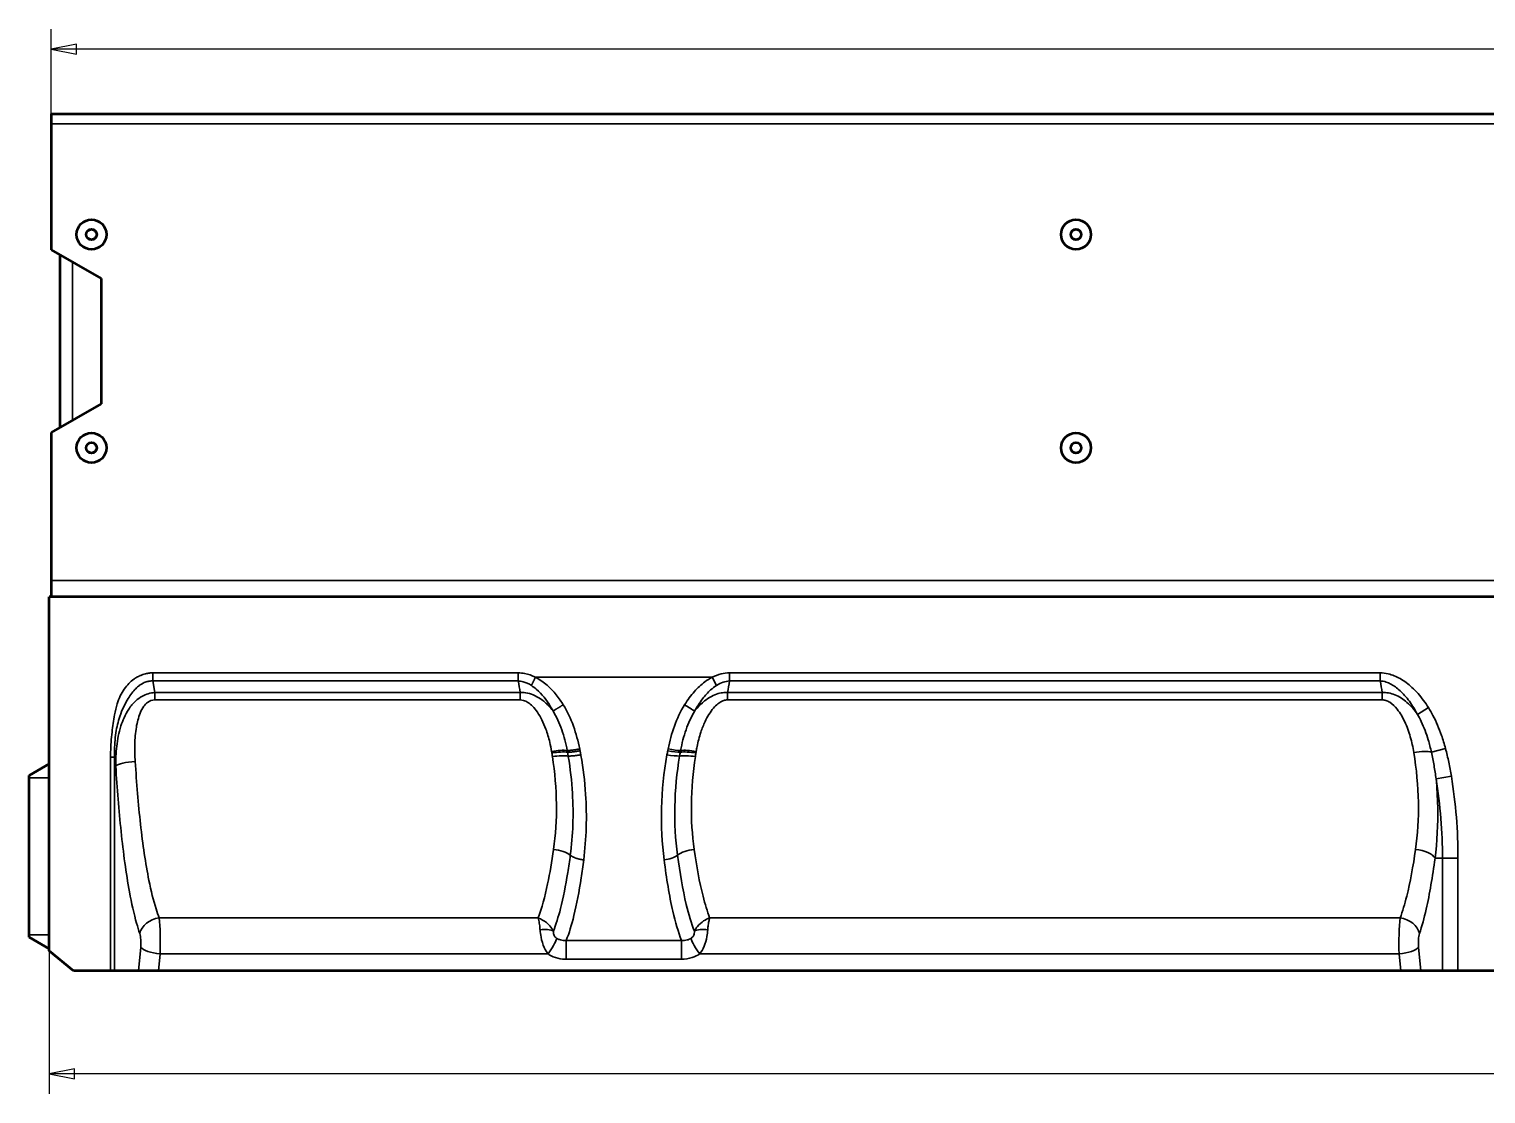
# Model space of a CAD drawing. Header units: millimetres. Extents: x 0 to 2181, y -65 to 1050.
# Drawn here: x 352.7 to 714.8, y 569.1 to 833.7 of the extents above; entities that cross this region are included whole.
import ezdxf

# ---------------------------------------------------------------- set-up
doc = ezdxf.new("R2010")
doc.units = ezdxf.units.MM
doc.header["$LTSCALE"] = 2.5
for name, color, linetype, lineweight in [('Bemaßung (ISO)', 7, 'Continuous', 25), ('Sichtbar (ISO)', 7, 'Continuous', 50), ('Sichtbar schmal (ISO)', 7, 'Continuous', 35)]:
    doc.layers.add(name, color=color, linetype=linetype, lineweight=lineweight)

msp = doc.modelspace()

# ---------------------------------------------------------------- linework, layer by layer
at = {"layer": 'Bemaßung (ISO)'}
for p, q in [((358.162, 810.161), (358.162, 833.688)), ((364.412, 829.938), (358.162, 828.688)), ((364.412, 827.438), (364.412, 829.938)), ((1357.162, 828.688), (358.162, 828.688)), ((358.162, 828.688), (364.412, 827.438)), ((357.662, 604.661), (357.662, 569.13)), ((363.912, 575.38), (357.662, 574.13)), ((1357.662, 574.13), (357.662, 574.13)), ((357.662, 574.13), (363.912, 572.88))]:
    msp.add_line(p, q, dxfattribs=at)
at = {"layer": 'Bemaßung (ISO)', "flags": 128}
for points in [[(364.412, 829.938), (358.162, 828.688), (364.412, 827.438)], [(363.912, 575.38), (357.662, 574.13), (363.912, 572.88), (363.912, 575.38)]]:
    msp.add_lwpolyline(points, dxfattribs=at)
at = {"layer": 'Bemaßung (ISO)'}
for points in [[(364.412, 829.938), (358.162, 828.688), (364.412, 827.438), (364.412, 829.938)], [(363.912, 575.38), (357.662, 574.13), (363.912, 572.88), (363.912, 575.38)]]:
    msp.add_solid(points, dxfattribs=at)
at = {"layer": 'Sichtbar (ISO)'}
for p, q in [((358.162, 812.661), (358.162, 778.861)), ((358.162, 812.661), (1357.162, 812.661)), ((358.162, 778.861), (370.562, 771.702)), ((360.412, 734.76), (360.412, 777.562)), ((370.562, 771.702), (370.562, 740.62)), ((370.562, 740.62), (358.162, 733.461)), ((358.162, 733.461), (358.162, 692.661)), ((1357.662, 692.661), (357.662, 692.661)), ((357.662, 604.661), (357.662, 692.661)), ((352.662, 648.274), (357.662, 651.161)), ((352.662, 608.047), (352.662, 648.274)), ((352.662, 608.047), (357.662, 605.161)), ((363.662, 599.661), (357.662, 604.661)), ((1351.662, 599.661), (363.662, 599.661))]:
    msp.add_line(p, q, dxfattribs=at)
for centre, radius in [((368.162, 782.661), 3.708), ((612.912, 782.661), 3.708), ((368.162, 782.661), 1.3), ((612.912, 782.661), 1.3), ((368.162, 729.661), 3.708), ((612.912, 729.661), 3.708), ((368.162, 729.661), 1.3), ((612.912, 729.661), 1.3)]:
    msp.add_circle(centre, radius, dxfattribs=at)
at = {"layer": 'Sichtbar schmal (ISO)'}
for p, q in [((1357.162, 810.161), (358.162, 810.161)), ((363.412, 775.83), (363.412, 736.492)), ((358.162, 696.661), (1357.162, 696.661)), ((474.235, 673.732), (383.445, 673.732)), ((688.521, 673.732), (526.804, 673.732)), ((526.804, 671.732), (526.804, 673.732)), ((688.521, 671.732), (688.521, 673.732)), ((383.892, 668.843), (383.445, 671.732)), ((383.445, 671.732), (474.235, 671.732)), ((522.503, 672.661), (478.536, 672.661)), ((522.503, 672.661), (523.518, 670.595)), ((526.804, 671.732), (688.521, 671.732)), ((474.736, 668.843), (383.892, 668.843)), ((383.892, 667.012), (383.892, 668.843)), ((383.892, 667.012), (474.736, 667.012)), ((474.736, 667.012), (474.736, 668.843)), ((689.022, 668.843), (526.303, 668.843)), ((526.303, 668.843), (526.303, 667.012)), ((526.303, 667.012), (689.022, 667.012)), ((689.022, 668.843), (689.022, 667.012)), ((700.536, 665.098), (697.818, 663.393)), ((372.895, 652.756), (372.895, 599.661)), ((373.861, 652.756), (374.198, 650.579)), ((373.861, 599.661), (373.861, 652.756)), ((701.259, 654.061), (704.763, 654.98)), ((357.662, 647.661), (352.662, 647.661)), ((702.429, 647.421), (706.243, 648.039)), ((702.161, 627.661), (707.875, 627.661)), ((704.011, 627.661), (704.011, 599.661)), ((707.875, 599.661), (707.875, 627.661)), ((384.979, 612.844), (479.203, 612.844)), ((521.836, 612.844), (693.488, 612.844)), ((357.662, 608.661), (352.662, 608.661)), ((380.398, 605.609), (379.818, 599.661)), ((486.196, 602.568), (486.196, 607.273)), ((514.844, 607.273), (486.196, 607.273)), ((514.844, 607.273), (514.844, 602.568)), ((698.65, 599.661), (698.07, 605.609)), ((384.815, 599.661), (385.228, 603.899)), ((385.228, 603.899), (481.664, 603.899)), ((486.196, 602.568), (514.844, 602.568)), ((519.375, 603.899), (693.24, 603.899)), ((693.24, 603.899), (693.653, 599.661))]:
    msp.add_line(p, q, dxfattribs=at)
for centre, radius in [((368.162, 782.661), 3.653), ((612.912, 782.661), 3.653), ((368.162, 782.661), 1.418), ((612.912, 782.661), 1.418), ((368.162, 729.661), 3.653), ((612.912, 729.661), 3.653), ((368.162, 729.661), 1.418), ((612.912, 729.661), 1.418)]:
    msp.add_circle(centre, radius, dxfattribs=at)
for centre, major_axis, ratio, start_param, end_param in [((515.607, 666.051), (3.364, -2.164), 0.0500202, 4.7445439, 5.5968194), ((482.546, 653.197), (4.933, 0.818), 0.2045184, 0.6322781, 1.5368758), ((482.612, 652.792), (-4.939, -0.776), 0.2074003, 3.7721736, 4.6798181), ((482.752, 651.867), (-4.946, -0.73), 0.2137347, 3.7670659, 4.6808627), ((511.233, 654.046), (3.933, -0.73), 0.1638131, 4.7427984, 5.6647222), ((511.417, 655.007), (3.924, -0.776), 0.1548249, 4.7429921, 5.6597427), ((511.509, 655.459), (-3.916, 0.814), 0.1504953, 1.6020732, 2.5165194), ((518.287, 651.867), (-4.946, 0.73), 0.2137347, 4.7439152, 5.657712), ((518.428, 652.792), (-4.939, 0.776), 0.2074003, 4.7449598, 5.6526043), ((518.493, 653.197), (4.933, -0.818), 0.2045184, 1.6047168, 2.5093146), ((696.878, 652.913), (-4.938, -0.784), 0.206567, 3.589537, 4.6796033), ((379.028, 650.579), (-4.99, -0.308), 0.2242807, 4.6985328, 6.0143747), ((483.046, 627.661), (4.957, -0.658), 0.4408493, 0.638182, 1.6292562), ((510.517, 629.052), (-3.964, -0.537), 0.4436245, 1.5108164, 2.5022777), ((517.993, 627.661), (4.957, 0.658), 0.4408493, 1.5123365, 2.5034107), ((697.332, 627.661), (4.957, -0.658), 0.4408493, 0.292505, 1.6292562), ((384.979, 608.963), (-4.748, -1.566), 0.7598963, 4.4668126, 5.8736796), ((384.472, 606.635), (0, 8), 0.1004809, 4.3633231, 5.6009349), ((693.995, 606.635), (0, -8), 0.1004809, 3.8238431, 5.0614548), ((693.488, 608.963), (-4.748, 1.566), 0.7598963, 3.5510984, 4.9579654), ((379.643, 606.635), (0, -3), 0.2679492, 1.2217305, 2.4593422), ((479.682, 608.271), (3.963, 0.543), 0.4059027, 0.5304324, 1.515211), ((521.357, 608.271), (-3.963, 0.543), 0.4059027, 4.7679743, 5.7527529), ((698.825, 606.635), (0, 3), 0.2679492, 0.6822505, 1.9198622), ((385.228, 605.609), (-4.976, 0.485), 0.3405929, 0.2788785, 1.6040006), ((481.664, 605.267), (2.204, 3.338), 0.1966396, 4.4229519, 5.6770036), ((519.375, 605.267), (2.204, -3.338), 0.1966396, 3.7477744, 5.0018261), ((693.24, 605.609), (4.976, 0.485), 0.3405929, 4.6791847, 6.0043068)]:
    msp.add_ellipse(centre, major_axis=major_axis, ratio=ratio, start_param=start_param, end_param=end_param, dxfattribs=at)
for points, knots in [([(383.445, 673.732), (383.397, 673.732), (383.349, 673.732), (383.225, 673.73), (383.148, 673.727), (382.972, 673.719), (382.873, 673.713), (382.645, 673.694), (382.517, 673.68), (382.279, 673.648), (382.17, 673.631), (381.892, 673.582), (381.723, 673.547), (381.339, 673.453), (381.124, 673.39), (380.677, 673.24), (380.446, 673.15), (379.944, 672.927), (379.675, 672.79), (379.155, 672.488), (378.903, 672.323), (378.238, 671.839), (377.842, 671.494), (377.046, 670.682), (376.657, 670.204), (375.937, 669.161), (375.612, 668.59), (375.029, 667.372), (374.776, 666.721), (374.273, 665.159), (374.054, 664.237), (373.61, 661.895), (373.43, 660.453), (373.099, 657.355), (372.958, 655.698), (372.913, 654.04), (372.901, 653.612), (372.895, 653.184), (372.895, 652.756)], [-7.9404976, -7.9404976, -7.9404976, -7.9404976, -7.9261888, -7.9261888, -7.9032946, -7.9032946, -7.8735322, -7.8735322, -7.8348411, -7.8348411, -7.8017534, -7.8017534, -7.750134, -7.750134, -7.6830287, -7.6830287, -7.6089484, -7.6089484, -7.5187413, -7.5187413, -7.4285408, -7.4285408, -7.2713678, -7.2713678, -7.0852693, -7.0852693, -6.8842457, -6.8842457, -6.6681359, -6.6681359, -6.3748041, -6.3748041, -5.9355967, -5.9355967, -5.4379487, -5.4379487, -5.4379487, -5.3095481, -5.3095481, -5.3095481, -5.3095481]), ([(478.536, 672.661), (477.682, 673.08), (476.773, 673.403), (475.311, 673.679), (474.774, 673.732), (474.235, 673.732)], [-17.46600148, -17.46600148, -17.46600148, -17.46600148, -17.18053709, -17.18053709, -17.01949837, -17.01949837, -17.01949837, -17.01949837]), ([(526.804, 673.732), (526.087, 673.732), (525.37, 673.637), (523.923, 673.278), (523.197, 673.001), (522.503, 672.661)], [0, 0, 0, 0, 0.21532789, 0.21532789, 0.44715455, 0.44715455, 0.44715455, 0.44715455]), ([(700.536, 665.098), (700.151, 665.711), (699.745, 666.31), (698.454, 668.056), (697.498, 669.154), (695.526, 670.967), (694.539, 671.716), (692.538, 672.844), (691.542, 673.259), (689.854, 673.65), (689.187, 673.732), (688.521, 673.732)], [0, 0, 0, 0, 0.2172349, 0.2172349, 0.6516689, 0.6516689, 1.0209035, 1.0209035, 1.340957, 1.340957, 1.5409905, 1.5409905, 1.5409905, 1.5409905]), ([(373.861, 652.756), (373.857, 653.176), (373.859, 653.595), (373.866, 654.014), (373.893, 655.638), (373.998, 657.266), (374.452, 660.258), (374.776, 661.621), (375.488, 663.741), (375.816, 664.551), (376.449, 665.893), (376.738, 666.442), (377.336, 667.462), (377.643, 667.936), (378.274, 668.804), (378.595, 669.202), (379.229, 669.881), (379.534, 670.171), (380.041, 670.58), (380.23, 670.719), (380.621, 670.975), (380.822, 671.092), (381.197, 671.28), (381.369, 671.356), (381.703, 671.481), (381.864, 671.533), (382.151, 671.609), (382.277, 671.637), (382.486, 671.674), (382.568, 671.687), (382.746, 671.71), (382.843, 671.719), (383.014, 671.73), (383.089, 671.734), (383.221, 671.736), (383.279, 671.736), (383.373, 671.735), (383.409, 671.734), (383.445, 671.732)], [5.3095481, 5.3095481, 5.3095481, 5.3095481, 5.4379487, 5.4379487, 5.4379487, 5.9355967, 5.9355967, 6.3748041, 6.3748041, 6.6681359, 6.6681359, 6.8842457, 6.8842457, 7.0852693, 7.0852693, 7.2713678, 7.2713678, 7.4285408, 7.4285408, 7.5187413, 7.5187413, 7.6089484, 7.6089484, 7.6830287, 7.6830287, 7.750134, 7.750134, 7.8017534, 7.8017534, 7.8348411, 7.8348411, 7.8735322, 7.8735322, 7.9032946, 7.9032946, 7.9261888, 7.9261888, 7.9404976, 7.9404976, 7.9404976, 7.9404976]), ([(474.235, 671.732), (474.642, 671.714), (475.051, 671.646), (476.165, 671.341), (476.863, 671.011), (477.521, 670.595)], [17.01949837, 17.01949837, 17.01949837, 17.01949837, 17.18053709, 17.18053709, 17.46600148, 17.46600148, 17.46600148, 17.46600148]), ([(477.521, 670.595), (477.947, 670.326), (478.357, 670.019), (480.138, 668.498), (481.314, 666.972), (482.308, 665.313), (482.512, 664.972), (482.709, 664.624), (482.898, 664.271)], [17.46600148, 17.46600148, 17.46600148, 17.46600148, 17.65050413, 17.65050413, 18.29912713, 18.29912713, 18.29912713, 18.43265045, 18.43265045, 18.43265045, 18.43265045]), ([(485.432, 665.813), (485.192, 666.201), (484.942, 666.582), (484.682, 666.956), (483.419, 668.772), (481.916, 670.432), (479.619, 672.055), (479.086, 672.38), (478.536, 672.661)], [-18.43265045, -18.43265045, -18.43265045, -18.43265045, -18.29912713, -18.29912713, -18.29912713, -17.65050413, -17.65050413, -17.46600148, -17.46600148, -17.46600148, -17.46600148]), ([(522.503, 672.661), (521.852, 672.329), (521.231, 671.936), (519.697, 670.799), (518.833, 669.986), (517.138, 668.086), (516.33, 666.977), (515.607, 665.813)], [0, 0, 0, 0, 0.21762155, 0.21762155, 0.56581604, 0.56581604, 0.9671078, 0.9671078, 0.9671078, 0.9671078]), ([(518.141, 664.271), (518.71, 665.331), (519.345, 666.345), (520.672, 668.092), (521.345, 668.844), (522.536, 669.907), (523.017, 670.278), (523.518, 670.595)], [-0.9671078, -0.9671078, -0.9671078, -0.9671078, -0.56581604, -0.56581604, -0.21762155, -0.21762155, 0, 0, 0, 0]), ([(523.518, 670.595), (524.053, 670.933), (524.611, 671.213), (525.716, 671.595), (526.261, 671.708), (526.804, 671.732)], [-0.44715455, -0.44715455, -0.44715455, -0.44715455, -0.21532789, -0.21532789, 0, 0, 0, 0]), ([(688.521, 671.732), (689.025, 671.71), (689.532, 671.611), (690.821, 671.191), (691.587, 670.774), (693.133, 669.665), (693.899, 668.943), (695.436, 667.21), (696.184, 666.172), (697.196, 664.529), (697.515, 663.967), (697.818, 663.393)], [-1.5409905, -1.5409905, -1.5409905, -1.5409905, -1.340957, -1.340957, -1.0209035, -1.0209035, -0.6516689, -0.6516689, -0.2172349, -0.2172349, 0, 0, 0, 0]), ([(383.892, 668.843), (382.798, 668.791), (381.707, 668.451), (380.181, 667.611), (379.633, 667.195), (378.468, 666.121), (377.917, 665.434), (376.984, 664.034), (376.602, 663.318), (375.968, 661.918), (375.711, 661.233), (374.952, 658.864), (374.633, 657.182), (374.245, 653.857), (374.179, 652.208), (374.198, 650.579)], [0, 0, 0, 0, 0.1928046, 0.1928046, 0.3292186, 0.3292186, 0.52434, 0.52434, 0.7194614, 0.7194614, 0.9029977, 0.9029977, 1.3544966, 1.3544966, 1.8059955, 1.8059955, 1.8059955, 1.8059955]), ([(379.028, 651.702), (378.937, 653.115), (378.897, 654.539), (378.968, 657.393), (379.077, 658.828), (379.415, 660.831), (379.534, 661.408), (379.844, 662.584), (380.036, 663.182), (380.522, 664.343), (380.816, 664.908), (381.454, 665.779), (381.759, 666.111), (382.621, 666.767), (383.249, 667.012), (383.892, 667.012)], [-1.8059955, -1.8059955, -1.8059955, -1.8059955, -1.3544966, -1.3544966, -0.9029977, -0.9029977, -0.7194614, -0.7194614, -0.52434, -0.52434, -0.3292186, -0.3292186, -0.1928046, -0.1928046, 0, 0, 0, 0]), ([(482.898, 664.271), (482.556, 664.717), (482.186, 665.152), (481.196, 666.186), (480.538, 666.768), (479.228, 667.66), (478.622, 668.001), (477.378, 668.503), (476.756, 668.685), (475.653, 668.842), (475.197, 668.866), (474.736, 668.843)], [0.94701393, 0.94701393, 0.94701393, 0.94701393, 1.08448139, 1.08448139, 1.28623679, 1.28623679, 1.43315445, 1.43315445, 1.55716423, 1.55716423, 1.63842316, 1.63842316, 1.63842316, 1.63842316]), ([(474.736, 667.012), (475.007, 667.012), (475.278, 666.973), (475.936, 666.793), (476.311, 666.613), (477.067, 666.136), (477.439, 665.824), (478.248, 665.018), (478.658, 664.501), (479.444, 663.352), (479.809, 662.712), (480.504, 661.316), (480.824, 660.556), (481.503, 658.697), (481.826, 657.588), (482.267, 655.729), (482.418, 654.982), (482.546, 654.233)], [-1.6384232, -1.6384232, -1.6384232, -1.6384232, -1.5571642, -1.5571642, -1.4331544, -1.4331544, -1.2862368, -1.2862368, -1.0844814, -1.0844814, -0.85755, -0.85755, -0.6013425, -0.6013425, -0.2402976, -0.2402976, 0, 0, 0, 0]), ([(526.303, 668.843), (525.991, 668.859), (525.681, 668.853), (524.893, 668.788), (524.427, 668.7), (523.37, 668.407), (522.805, 668.172), (521.64, 667.564), (521.063, 667.172), (519.849, 666.198), (519.247, 665.595), (518.509, 664.737), (518.321, 664.505), (518.141, 664.271)], [0, 0, 0, 0, 0.0550176, 0.0550176, 0.14304576, 0.14304576, 0.26637037, 0.26637037, 0.41900294, 0.41900294, 0.61904799, 0.61904799, 0.69140924, 0.69140924, 0.69140924, 0.69140924]), ([(518.493, 654.233), (518.561, 654.628), (518.635, 655.022), (518.961, 656.615), (519.268, 657.809), (519.953, 659.887), (520.298, 660.779), (520.991, 662.255), (521.308, 662.853), (522.007, 663.98), (522.385, 664.512), (523.14, 665.381), (523.496, 665.735), (524.209, 666.297), (524.553, 666.519), (525.189, 666.812), (525.468, 666.906), (525.936, 666.994), (526.12, 667.012), (526.303, 667.012)], [-1.6384232, -1.6384232, -1.6384232, -1.6384232, -1.5117285, -1.5117285, -1.125311, -1.125311, -0.8280667, -0.8280667, -0.619048, -0.619048, -0.4190029, -0.4190029, -0.2663704, -0.2663704, -0.1430458, -0.1430458, -0.0550176, -0.0550176, 0, 0, 0, 0]), ([(697.818, 663.393), (697.092, 664.464), (696.242, 665.495), (694.344, 667.152), (693.366, 667.826), (691.683, 668.491), (691.156, 668.648), (690.092, 668.832), (689.56, 668.87), (689.022, 668.843)], [0.88754225, 0.88754225, 0.88754225, 0.88754225, 1.20904069, 1.20904069, 1.46708292, 1.46708292, 1.57299794, 1.57299794, 1.66798189, 1.66798189, 1.66798189, 1.66798189]), ([(689.022, 667.012), (689.338, 667.012), (689.654, 666.958), (690.291, 666.757), (690.608, 666.602), (691.63, 665.969), (692.235, 665.361), (693.528, 663.753), (694.134, 662.688), (695.211, 660.377), (695.659, 659.112), (696.386, 656.553), (696.665, 655.257), (696.878, 653.958)], [-1.6679819, -1.6679819, -1.6679819, -1.6679819, -1.5729979, -1.5729979, -1.4670829, -1.4670829, -1.2090407, -1.2090407, -0.8339909, -0.8339909, -0.4169955, -0.4169955, 0, 0, 0, 0]), ([(482.898, 664.271), (483.771, 662.831), (484.486, 661.241), (485.647, 657.93), (486.092, 656.206), (486.426, 654.454)], [18.4326505, 18.4326505, 18.4326505, 18.4326505, 19.0065666, 19.0065666, 19.5804827, 19.5804827, 19.5804827, 19.5804827]), ([(489.53, 654.844), (489.145, 656.763), (488.634, 658.664), (487.294, 662.355), (486.466, 664.149), (485.432, 665.813)], [-19.5804827, -19.5804827, -19.5804827, -19.5804827, -19.0065666, -19.0065666, -18.4326505, -18.4326505, -18.4326505, -18.4326505]), ([(515.607, 665.813), (514.573, 664.149), (513.745, 662.356), (512.405, 658.664), (511.894, 656.764), (511.509, 654.844)], [0, 0, 0, 0, 0.5740654, 0.5740654, 1.1481309, 1.1481309, 1.1481309, 1.1481309]), ([(514.613, 654.454), (514.947, 656.207), (515.393, 657.931), (516.553, 661.242), (517.269, 662.831), (518.141, 664.271)], [-1.1481309, -1.1481309, -1.1481309, -1.1481309, -0.5740654, -0.5740654, 0, 0, 0, 0]), ([(697.818, 663.393), (698.143, 662.825), (698.447, 662.238), (699.425, 660.177), (700.001, 658.638), (700.776, 656.075), (701.036, 655.073), (701.259, 654.061)], [-1.1006716, -1.1006716, -1.1006716, -1.1006716, -0.8784035, -0.8784035, -0.3378475, -0.3378475, 0, 0, 0, 0]), ([(704.763, 654.98), (704.478, 656.069), (704.151, 657.148), (703.188, 659.913), (702.483, 661.577), (701.298, 663.826), (700.93, 664.47), (700.536, 665.098)], [0, 0, 0, 0, 0.3378475, 0.3378475, 0.8784035, 0.8784035, 1.1006716, 1.1006716, 1.1006716, 1.1006716]), ([(482.612, 653.841), (482.636, 653.692), (482.66, 653.543), (482.707, 653.245), (482.73, 653.096), (482.752, 652.947)], [-2.648670241, -2.648670241, -2.648670241, -2.648670241, -2.60083033, -2.60083033, -2.552990419, -2.552990419, -2.552990419, -2.552990419]), ([(482.752, 652.947), (483.363, 648.948), (483.696, 644.969), (483.79, 637.214), (483.551, 633.439), (483.046, 629.88)], [0, 0, 0, 0, 1.2841148, 1.2841148, 2.5682295, 2.5682295, 2.5682295, 2.5682295]), ([(486.426, 654.454), (486.426, 654.453), (486.426, 654.453), (486.426, 654.453), (486.44, 654.381), (486.453, 654.31), (486.48, 654.166), (486.493, 654.094), (486.506, 654.022)], [19.580482746, 19.580482746, 19.580482746, 19.580482746, 19.580549851, 19.580549851, 19.580549851, 19.603842244, 19.603842244, 19.627134636, 19.627134636, 19.627134636, 19.627134636]), ([(486.506, 654.022), (486.508, 654.012), (486.51, 654.001), (486.519, 653.952), (486.526, 653.913), (486.533, 653.874), (486.547, 653.796), (486.561, 653.718), (486.588, 653.562), (486.602, 653.483), (486.615, 653.405), (486.629, 653.327), (486.642, 653.249), (486.661, 653.14), (486.666, 653.109), (486.671, 653.078)], [19.627134636, 19.627134636, 19.627134636, 19.627134636, 19.630488949, 19.630488949, 19.642666184, 19.642666184, 19.642666184, 19.667266658, 19.667266658, 19.691867133, 19.691867133, 19.691867133, 19.716467607, 19.716467607, 19.726237253, 19.726237253, 19.726237253, 19.726237253]), ([(486.671, 653.078), (486.674, 653.06), (486.677, 653.043), (486.68, 653.026), (486.684, 653), (486.689, 652.974), (487.203, 649.902), (487.549, 646.849), (488.044, 638.555), (487.86, 633.352), (487.2, 628.434)], [19.7262373, 19.7262373, 19.7262373, 19.7262373, 19.7316833, 19.7316833, 19.7316833, 19.7398914, 19.7398914, 20.6989472, 20.6989472, 22.3654834, 22.3654834, 22.3654834, 22.3654834]), ([(489.622, 654.376), (489.607, 654.454), (489.592, 654.532), (489.561, 654.688), (489.546, 654.766), (489.53, 654.844), (489.53, 654.844), (489.53, 654.844), (489.53, 654.844)], [-19.627134636, -19.627134636, -19.627134636, -19.627134636, -19.603842244, -19.603842244, -19.580549851, -19.580549851, -19.580549851, -19.580482746, -19.580482746, -19.580482746, -19.580482746]), ([(489.806, 653.38), (489.8, 653.413), (489.794, 653.445), (489.774, 653.561), (489.759, 653.643), (489.744, 653.725), (489.728, 653.808), (489.713, 653.89), (489.683, 654.055), (489.667, 654.138), (489.652, 654.22), (489.644, 654.261), (489.636, 654.301), (489.626, 654.353), (489.624, 654.365), (489.622, 654.376)], [-19.726237253, -19.726237253, -19.726237253, -19.726237253, -19.716467607, -19.716467607, -19.691867133, -19.691867133, -19.691867133, -19.667266658, -19.667266658, -19.642666184, -19.642666184, -19.642666184, -19.630488949, -19.630488949, -19.627134636, -19.627134636, -19.627134636, -19.627134636]), ([(490.523, 627.265), (491.19, 632.489), (491.364, 638.011), (490.789, 646.798), (490.401, 650.028), (489.826, 653.27), (489.821, 653.298), (489.816, 653.325), (489.813, 653.343), (489.809, 653.362), (489.806, 653.38)], [-22.3654834, -22.3654834, -22.3654834, -22.3654834, -20.6989472, -20.6989472, -19.7398914, -19.7398914, -19.7316833, -19.7316833, -19.7316833, -19.7262373, -19.7262373, -19.7262373, -19.7262373]), ([(511.233, 653.38), (510.442, 648.962), (509.996, 644.515), (509.767, 635.739), (509.987, 631.407), (510.517, 627.265)], [0, 0, 0, 0, 1.317945, 1.317945, 2.6393834, 2.6393834, 2.6393834, 2.6393834]), ([(511.417, 654.376), (511.386, 654.21), (511.355, 654.044), (511.293, 653.712), (511.263, 653.546), (511.233, 653.38)], [0, 0, 0, 0, 0.049547957, 0.049547957, 0.099102646, 0.099102646, 0.099102646, 0.099102646]), ([(511.509, 654.844), (511.493, 654.766), (511.478, 654.688), (511.447, 654.532), (511.432, 654.454), (511.417, 654.376)], [0, 0, 0, 0, 0.023357015, 0.023357015, 0.04665176, 0.04665176, 0.04665176, 0.04665176]), ([(513.84, 628.434), (513.316, 632.334), (513.091, 636.414), (513.264, 644.693), (513.66, 648.893), (514.368, 653.078)], [-2.6393834, -2.6393834, -2.6393834, -2.6393834, -1.317945, -1.317945, 0, 0, 0, 0]), ([(514.368, 653.078), (514.395, 653.235), (514.422, 653.393), (514.477, 653.707), (514.505, 653.865), (514.533, 654.022)], [-0.099102646, -0.099102646, -0.099102646, -0.099102646, -0.049547957, -0.049547957, 0, 0, 0, 0]), ([(514.533, 654.022), (514.546, 654.094), (514.559, 654.166), (514.586, 654.31), (514.599, 654.382), (514.613, 654.454)], [-0.04665176, -0.04665176, -0.04665176, -0.04665176, -0.023357015, -0.023357015, 0, 0, 0, 0]), ([(517.993, 629.88), (517.488, 633.439), (517.249, 637.214), (517.344, 644.969), (517.676, 648.948), (518.287, 652.947)], [0, 0, 0, 0, 1.2841148, 1.2841148, 2.5682295, 2.5682295, 2.5682295, 2.5682295]), ([(518.287, 652.947), (518.31, 653.096), (518.333, 653.245), (518.38, 653.543), (518.403, 653.692), (518.428, 653.841)], [-0.095679822, -0.095679822, -0.095679822, -0.095679822, -0.047839911, -0.047839911, 0, 0, 0, 0]), ([(696.878, 653.958), (697.562, 649.788), (697.947, 645.632), (698.096, 637.533), (697.858, 633.589), (697.332, 629.88)], [-2.6764536, -2.6764536, -2.6764536, -2.6764536, -1.3382268, -1.3382268, 0, 0, 0, 0]), ([(701.259, 654.061), (701.5, 652.956), (701.719, 651.849), (702.11, 649.635), (702.282, 648.527), (702.429, 647.421)], [-0.70996152, -0.70996152, -0.70996152, -0.70996152, -0.35498076, -0.35498076, 0, 0, 0, 0]), ([(706.243, 648.039), (706.053, 649.207), (705.833, 650.37), (705.339, 652.684), (705.064, 653.835), (704.763, 654.98)], [0, 0, 0, 0, 0.35498076, 0.35498076, 0.70996152, 0.70996152, 0.70996152, 0.70996152]), ([(374.198, 650.579), (374.54, 645.039), (374.967, 639.586), (376.076, 629.03), (376.759, 623.929), (378.14, 616.491), (378.727, 613.86), (379.629, 610.615), (379.885, 609.767), (380.15, 608.963)], [0, 0, 0, 0, 1.7087092, 1.7087092, 3.4174131, 3.4174131, 4.4548756, 4.4548756, 4.8452877, 4.8452877, 4.8452877, 4.8452877]), ([(384.979, 612.844), (384.714, 613.556), (384.458, 614.31), (383.557, 617.205), (382.97, 619.579), (381.589, 626.381), (380.905, 631.138), (379.797, 641.127), (379.37, 646.353), (379.028, 651.702)], [-4.8452877, -4.8452877, -4.8452877, -4.8452877, -4.4548756, -4.4548756, -3.4174131, -3.4174131, -1.7087092, -1.7087092, 0, 0, 0, 0]), ([(702.161, 627.661), (702.688, 631.79), (702.917, 636.128), (702.777, 642.82), (702.645, 645.116), (702.429, 647.421)], [0, 0, 0, 0, 1.3382268, 1.3382268, 2.0276892, 2.0276892, 2.0276892, 2.0276892]), ([(702.429, 647.421), (702.958, 644.157), (703.354, 640.872), (703.881, 634.278), (704.011, 630.97), (704.011, 627.661)], [-2.0465557, -2.0465557, -2.0465557, -2.0465557, -1.0232779, -1.0232779, 0, 0, 0, 0]), ([(707.875, 627.661), (707.875, 631.072), (707.74, 634.483), (707.197, 641.283), (706.788, 644.672), (706.243, 648.039)], [0, 0, 0, 0, 1.0232779, 1.0232779, 2.0465557, 2.0465557, 2.0465557, 2.0465557]), ([(483.046, 629.88), (482.617, 626.861), (482.127, 623.986), (480.885, 618.123), (480.096, 615.244), (479.203, 612.844)], [0, 0, 0, 0, 1.0894563, 1.0894563, 2.4063446, 2.4063446, 2.4063446, 2.4063446]), ([(487.2, 628.434), (487.003, 626.967), (486.791, 625.524), (486.05, 620.923), (485.455, 617.894), (484.229, 613.09), (483.64, 611.19), (482.989, 609.554)], [22.3654834, 22.3654834, 22.3654834, 22.3654834, 22.8515662, 22.8515662, 23.9508888, 23.9508888, 24.7886046, 24.7886046, 24.7886046, 24.7886046]), ([(486.196, 607.273), (486.9, 609.029), (487.528, 611.119), (488.786, 616.273), (489.38, 619.447), (490.118, 624.24), (490.328, 625.741), (490.523, 627.265)], [-24.8304734, -24.8304734, -24.8304734, -24.8304734, -23.9508888, -23.9508888, -22.8515662, -22.8515662, -22.3654834, -22.3654834, -22.3654834, -22.3654834]), ([(510.517, 627.265), (511.097, 622.722), (511.81, 618.363), (513.32, 611.772), (514.03, 609.299), (514.844, 607.273)], [0, 0, 0, 0, 1.4493249, 1.4493249, 2.4651594, 2.4651594, 2.4651594, 2.4651594]), ([(518.05, 609.554), (517.293, 611.456), (516.621, 613.714), (515.142, 619.887), (514.427, 624.059), (513.84, 628.434)], [-2.4232956, -2.4232956, -2.4232956, -2.4232956, -1.4493249, -1.4493249, 0, 0, 0, 0]), ([(521.836, 612.844), (521.24, 614.447), (520.689, 616.263), (519.317, 621.697), (518.595, 625.65), (517.993, 629.88)], [0.6472371, 0.6472371, 0.6472371, 0.6472371, 1.526791, 1.526791, 3.0535819, 3.0535819, 3.0535819, 3.0535819]), ([(697.332, 629.88), (696.73, 625.65), (696.008, 621.697), (694.636, 616.263), (694.085, 614.447), (693.488, 612.844)], [-3.0535819, -3.0535819, -3.0535819, -3.0535819, -1.526791, -1.526791, -0.6472371, -0.6472371, -0.6472371, -0.6472371]), ([(698.318, 608.963), (698.915, 610.773), (699.466, 612.809), (700.838, 618.829), (701.56, 623.132), (702.161, 627.661)], [0.6472371, 0.6472371, 0.6472371, 0.6472371, 1.526791, 1.526791, 3.0535819, 3.0535819, 3.0535819, 3.0535819]), ([(482.989, 609.554), (482.748, 610.026), (482.449, 610.457), (481.583, 611.458), (480.964, 611.952), (479.951, 612.538), (479.576, 612.711), (479.203, 612.844)], [0, 0, 0, 0, 0.05498416, 0.05498416, 0.14295882, 0.14295882, 0.192689, 0.192689, 0.192689, 0.192689]), ([(479.203, 612.844), (479.253, 612.645), (479.304, 612.431), (479.44, 611.799), (479.521, 611.353), (479.626, 610.56), (479.659, 610.239), (479.682, 609.907)], [-0.192689, -0.192689, -0.192689, -0.192689, -0.14295882, -0.14295882, -0.05498416, -0.05498416, 0, 0, 0, 0]), ([(521.836, 612.844), (521.335, 612.665), (520.831, 612.415), (519.792, 611.724), (519.263, 611.26), (518.52, 610.354), (518.263, 609.969), (518.05, 609.554)], [-0.00089662, -0.00089662, -0.00089662, -0.00089662, 0.06586354, 0.06586354, 0.14335821, 0.14335821, 0.19179239, 0.19179239, 0.19179239, 0.19179239]), ([(521.357, 609.907), (521.377, 610.2), (521.406, 610.483), (521.494, 611.19), (521.562, 611.593), (521.7, 612.282), (521.768, 612.577), (521.836, 612.844)], [-0.19179239, -0.19179239, -0.19179239, -0.19179239, -0.14335821, -0.14335821, -0.06586354, -0.06586354, 0.00089662, 0.00089662, 0.00089662, 0.00089662]), ([(479.682, 609.907), (479.723, 609.308), (479.802, 608.683), (480.106, 607.127), (480.39, 606.23), (481.012, 604.866), (481.327, 604.344), (481.664, 603.899)], [0, 0, 0, 0, 0.09931645, 0.09931645, 0.25432109, 0.25432109, 0.37788875, 0.37788875, 0.37788875, 0.37788875]), ([(483.849, 607.763), (483.677, 607.867), (483.52, 607.997), (483.221, 608.365), (483.097, 608.626), (482.995, 609.125), (482.981, 609.337), (482.989, 609.554)], [-0.37788875, -0.37788875, -0.37788875, -0.37788875, -0.25432109, -0.25432109, -0.09931645, -0.09931645, 0, 0, 0, 0]), ([(518.05, 609.554), (518.058, 609.358), (518.047, 609.166), (517.965, 608.701), (517.86, 608.45), (517.575, 608.046), (517.398, 607.89), (517.197, 607.767), (517.194, 607.765), (517.19, 607.763)], [-0.86374056, -0.86374056, -0.86374056, -0.86374056, -0.77399967, -0.77399967, -0.63041426, -0.63041426, -0.48845197, -0.48845197, -0.4858515, -0.4858515, -0.4858515, -0.4858515]), ([(519.375, 603.899), (519.382, 603.908), (519.39, 603.917), (519.783, 604.442), (520.139, 605.061), (520.745, 606.52), (520.991, 607.369), (521.252, 608.803), (521.32, 609.366), (521.357, 609.907)], [0.4858515, 0.4858515, 0.4858515, 0.4858515, 0.48845197, 0.48845197, 0.63041426, 0.63041426, 0.77399967, 0.77399967, 0.86374056, 0.86374056, 0.86374056, 0.86374056]), ([(486.196, 607.273), (486.03, 607.256), (485.864, 607.249), (485.289, 607.259), (484.887, 607.327), (484.279, 607.535), (484.057, 607.638), (483.849, 607.763)], [-0.4822799, -0.4822799, -0.4822799, -0.4822799, -0.38718478, -0.38718478, -0.14891722, -0.14891722, 0, 0, 0, 0]), ([(517.19, 607.763), (516.898, 607.587), (516.575, 607.454), (515.792, 607.257), (515.319, 607.225), (514.844, 607.273)], [-0.4822797, -0.4822797, -0.4822797, -0.4822797, -0.27246914, -0.27246914, 0, 0, 0, 0]), ([(481.664, 603.899), (482.07, 603.631), (482.504, 603.4), (483.683, 602.906), (484.458, 602.708), (485.562, 602.586), (485.879, 602.568), (486.196, 602.568)], [0, 0, 0, 0, 0.14891722, 0.14891722, 0.38718478, 0.38718478, 0.4822799, 0.4822799, 0.4822799, 0.4822799]), ([(514.844, 602.568), (515.752, 602.568), (516.66, 602.712), (518.175, 603.217), (518.803, 603.521), (519.375, 603.899)], [0, 0, 0, 0, 0.27246914, 0.27246914, 0.4822797, 0.4822797, 0.4822797, 0.4822797])]:
    msp.add_open_spline(points, degree=3, knots=knots, dxfattribs=at)
for points, weights in [([(383.445, 673.732), (383.445, 673.026), (383.445, 672.344), (383.445, 671.732)], [1, 0.977283884193, 0.977283884193, 1]), ([(474.235, 671.732), (474.235, 672.344), (474.235, 673.026), (474.235, 673.732)], [1, 0.977283884193, 0.977283884193, 1]), ([(478.536, 672.661), (478.17, 671.915), (477.82, 671.205), (477.521, 670.595)], [1, 0.968916897095, 0.968916897095, 1]), ([(482.898, 664.271), (483.548, 664.635), (484.446, 665.181), (485.432, 665.813)], [1, 0.940379359436, 0.940379359436, 1]), ([(372.895, 652.756), (373.366, 652.756), (373.739, 652.756), (373.861, 652.756)], [1, 0.862235560194, 0.862235560194, 1]), ([(489.53, 654.844), (488.292, 654.593), (487.182, 654.453), (486.426, 654.454)], [1, 0.931521221155, 0.931521221155, 1]), ([(489.622, 654.376), (488.378, 654.136), (487.263, 654.01), (486.506, 654.022)], [1, 0.931181723659, 0.931181723659, 1]), ([(486.671, 653.078), (487.429, 653.045), (488.552, 653.154), (489.806, 653.38)], [1, 0.930416698581, 0.930416698581, 1]), ([(490.523, 627.265), (489.153, 627.413), (487.949, 627.837), (487.2, 628.434)], [1, 0.919747597552, 0.919747597552, 1])]:
    msp.add_rational_spline(points, weights, degree=3, dxfattribs=at)
for points in [[(474.235, 671.732), (474.414, 670.771), (474.581, 669.808), (474.736, 668.843)], [(526.303, 668.843), (526.458, 669.808), (526.625, 670.771), (526.804, 671.732)], [(688.521, 671.732), (688.7, 670.771), (688.867, 669.808), (689.022, 668.843)], [(482.546, 654.233), (482.569, 654.102), (482.59, 653.971), (482.612, 653.841)], [(518.428, 653.841), (518.449, 653.971), (518.471, 654.102), (518.493, 654.233)]]:
    msp.add_open_spline(points, degree=3, dxfattribs=at)

doc.saveas('drawing.dxf')
